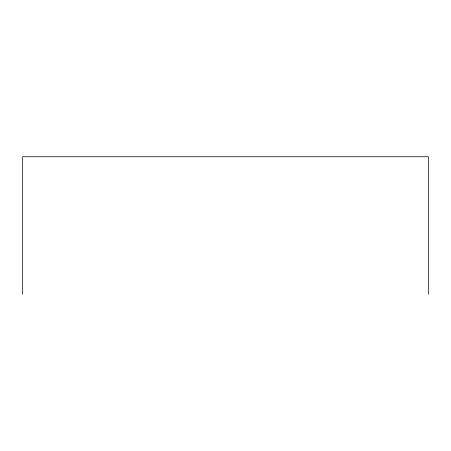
<?xml version="1.0" encoding="UTF-8"?>
<svg xmlns="http://www.w3.org/2000/svg" width="451" height="451" viewBox="0 0 451 451"><rect width="100%" height="100%" fill="white"/><g stroke="black" fill="none" stroke-linecap="round" stroke-linejoin="round"><path stroke-width="0.68" d="M428.45 294.244L428.45 156.756L22.55 156.756L22.55 294.244"/></g></svg>
